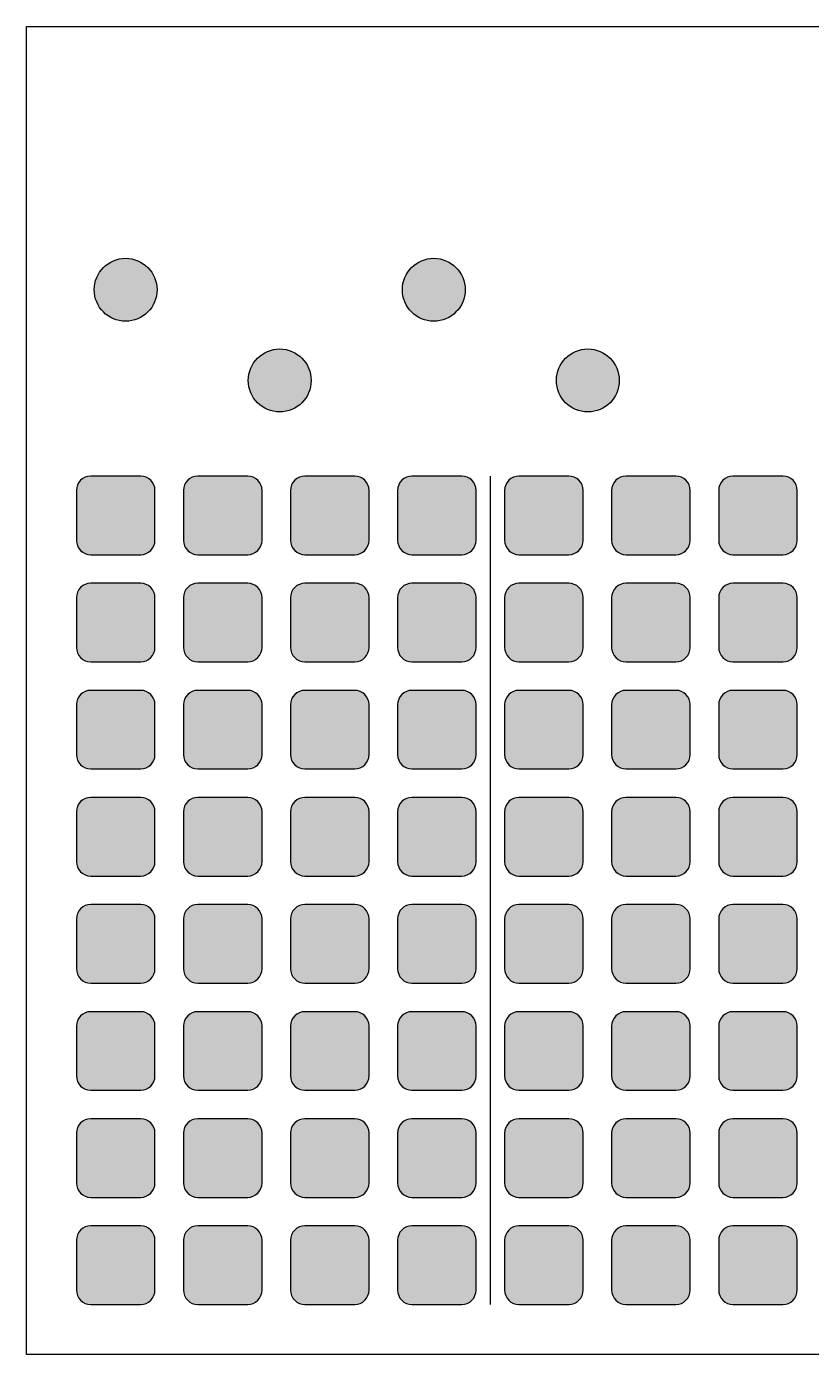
# Model space of a CAD drawing. Header units: millimetres. Extents: x -175 to 2286, y -1714 to 1134.
# Drawn here: x 672 to 782, y 158.1 to 344 of the extents above; entities that cross this region are included whole.
import ezdxf

# ---------------------------------------------------------------- set-up
doc = ezdxf.new("R2010")
doc.units = ezdxf.units.MM
doc.layers.add('maingrid', color=7, linetype='Continuous')
doc.layers.add('panel', color=7, linetype='Continuous')

msp = doc.modelspace()

# ---------------------------------------------------------------- hatches: boundary and pattern name
h = msp.add_hatch(color=5)
h.dxf.hatch_style = 1
h.paths.add_polyline_path([(690.34, 307.181, 1), (681.533, 307.181, 1)])
h = msp.add_hatch(color=3)
h.dxf.hatch_style = 1
h.paths.add_polyline_path([(724.713, 307.181, 1), (733.52, 307.181, 1)])
h = msp.add_hatch(color=1)
h.dxf.hatch_style = 1
h.paths.add_polyline_path([(703.123, 294.481, 1), (711.93, 294.481, 1)])
at = {"true_color": 0xfffffe}
h = msp.add_hatch(color=7, dxfattribs=at)
h.dxf.hatch_style = 1
h.paths.add_polyline_path([(755.11, 294.481, 1), (746.303, 294.481, 1)])
at = {"layer": 'maingrid', "true_color": 0xfffffe}
h = msp.add_hatch(color=7, dxfattribs=at)
h.dxf.hatch_style = 1
h.paths.add_polyline_path([(690.046, 279.079, 0.4142136), (688.046, 281.079), (681.046, 281.079, 0.4142136), (679.046, 279.079), (679.046, 272.079, 0.4142136), (681.046, 270.079), (688.046, 270.079, 0.4142136), (690.046, 272.079)])
at = {"layer": 'maingrid'}
h = msp.add_hatch(color=252, dxfattribs=at)
h.dxf.hatch_style = 1
h.paths.add_polyline_path([(705.046, 279.079, 0.4142136), (703.046, 281.079), (696.046, 281.079, 0.4142136), (694.046, 279.079), (694.046, 272.079, 0.4142136), (696.046, 270.079), (703.046, 270.079, 0.4142136), (705.046, 272.079)])
h = msp.add_hatch(color=252, dxfattribs=at)
h.dxf.hatch_style = 1
h.paths.add_polyline_path([(720.046, 279.079, 0.4142136), (718.046, 281.079), (711.046, 281.079, 0.4142136), (709.046, 279.079), (709.046, 272.079, 0.4142136), (711.046, 270.079), (718.046, 270.079, 0.4142136), (720.046, 272.079)])
h = msp.add_hatch(color=252, dxfattribs=at)
h.dxf.hatch_style = 1
h.paths.add_polyline_path([(735.046, 279.079, 0.4142136), (733.046, 281.079), (726.046, 281.079, 0.4142136), (724.046, 279.079), (724.046, 272.079, 0.4142136), (726.046, 270.079), (733.046, 270.079, 0.4142136), (735.046, 272.079)])
at = {"layer": 'maingrid', "true_color": 0xfffffe}
h = msp.add_hatch(color=7, dxfattribs=at)
h.dxf.hatch_style = 1
h.paths.add_polyline_path([(750.046, 279.079, 0.4142136), (748.046, 281.079), (741.046, 281.079, 0.4142136), (739.046, 279.079), (739.046, 272.079, 0.4142136), (741.046, 270.079), (748.046, 270.079, 0.4142136), (750.046, 272.079)])
at = {"layer": 'maingrid'}
h = msp.add_hatch(color=252, dxfattribs=at)
h.dxf.hatch_style = 1
h.paths.add_polyline_path([(765.046, 279.079, 0.4142136), (763.046, 281.079), (756.046, 281.079, 0.4142136), (754.046, 279.079), (754.046, 272.079, 0.4142136), (756.046, 270.079), (763.046, 270.079, 0.4142136), (765.046, 272.079)])
h = msp.add_hatch(color=252, dxfattribs=at)
h.dxf.hatch_style = 1
h.paths.add_polyline_path([(780.046, 279.079, 0.4142136), (778.046, 281.079), (771.046, 281.079, 0.4142136), (769.046, 279.079), (769.046, 272.079, 0.4142136), (771.046, 270.079), (778.046, 270.079, 0.4142136), (780.046, 272.079)])
h = msp.add_hatch(color=252, dxfattribs=at)
h.dxf.hatch_style = 1
h.paths.add_polyline_path([(690.046, 264.079, 0.4142136), (688.046, 266.079), (681.046, 266.079, 0.4142136), (679.046, 264.079), (679.046, 257.079, 0.4142136), (681.046, 255.079), (688.046, 255.079, 0.4142136), (690.046, 257.079)])
h = msp.add_hatch(color=252, dxfattribs=at)
h.dxf.hatch_style = 1
h.paths.add_polyline_path([(705.046, 264.079, 0.4142136), (703.046, 266.079), (696.046, 266.079, 0.4142136), (694.046, 264.079), (694.046, 257.079, 0.4142136), (696.046, 255.079), (703.046, 255.079, 0.4142136), (705.046, 257.079)])
h = msp.add_hatch(color=252, dxfattribs=at)
h.dxf.hatch_style = 1
h.paths.add_polyline_path([(720.046, 264.079, 0.4142136), (718.046, 266.079), (711.046, 266.079, 0.4142136), (709.046, 264.079), (709.046, 257.079, 0.4142136), (711.046, 255.079), (718.046, 255.079, 0.4142136), (720.046, 257.079)])
h = msp.add_hatch(color=252, dxfattribs=at)
h.dxf.hatch_style = 1
h.paths.add_polyline_path([(735.046, 264.079, 0.4142136), (733.046, 266.079), (726.046, 266.079, 0.4142136), (724.046, 264.079), (724.046, 257.079, 0.4142136), (726.046, 255.079), (733.046, 255.079, 0.4142136), (735.046, 257.079)])
h = msp.add_hatch(color=252, dxfattribs=at)
h.dxf.hatch_style = 1
h.paths.add_polyline_path([(750.046, 264.079, 0.4142136), (748.046, 266.079), (741.046, 266.079, 0.4142136), (739.046, 264.079), (739.046, 257.079, 0.4142136), (741.046, 255.079), (748.046, 255.079, 0.4142136), (750.046, 257.079)])
h = msp.add_hatch(color=252, dxfattribs=at)
h.dxf.hatch_style = 1
h.paths.add_polyline_path([(765.046, 264.079, 0.4142136), (763.046, 266.079), (756.046, 266.079, 0.4142136), (754.046, 264.079), (754.046, 257.079, 0.4142136), (756.046, 255.079), (763.046, 255.079, 0.4142136), (765.046, 257.079)])
h = msp.add_hatch(color=252, dxfattribs=at)
h.dxf.hatch_style = 1
h.paths.add_polyline_path([(780.046, 264.079, 0.4142136), (778.046, 266.079), (771.046, 266.079, 0.4142136), (769.046, 264.079), (769.046, 257.079, 0.4142136), (771.046, 255.079), (778.046, 255.079, 0.4142136), (780.046, 257.079)])
h = msp.add_hatch(color=252, dxfattribs=at)
h.dxf.hatch_style = 1
h.paths.add_polyline_path([(690.046, 249.079, 0.4142136), (688.046, 251.079), (681.046, 251.079, 0.4142136), (679.046, 249.079), (679.046, 242.079, 0.4142136), (681.046, 240.079), (688.046, 240.079, 0.4142136), (690.046, 242.079)])
h = msp.add_hatch(color=252, dxfattribs=at)
h.dxf.hatch_style = 1
h.paths.add_polyline_path([(705.046, 249.079, 0.4142136), (703.046, 251.079), (696.046, 251.079, 0.4142136), (694.046, 249.079), (694.046, 242.079, 0.4142136), (696.046, 240.079), (703.046, 240.079, 0.4142136), (705.046, 242.079)])
h = msp.add_hatch(color=252, dxfattribs=at)
h.dxf.hatch_style = 1
h.paths.add_polyline_path([(720.046, 249.079, 0.4142136), (718.046, 251.079), (711.046, 251.079, 0.4142136), (709.046, 249.079), (709.046, 242.079, 0.4142136), (711.046, 240.079), (718.046, 240.079, 0.4142136), (720.046, 242.079)])
h = msp.add_hatch(color=252, dxfattribs=at)
h.dxf.hatch_style = 1
h.paths.add_polyline_path([(735.046, 249.079, 0.4142136), (733.046, 251.079), (726.046, 251.079, 0.4142136), (724.046, 249.079), (724.046, 242.079, 0.4142136), (726.046, 240.079), (733.046, 240.079, 0.4142136), (735.046, 242.079)])
h = msp.add_hatch(color=252, dxfattribs=at)
h.dxf.hatch_style = 1
h.paths.add_polyline_path([(750.046, 249.079, 0.4142136), (748.046, 251.079), (741.046, 251.079, 0.4142136), (739.046, 249.079), (739.046, 242.079, 0.4142136), (741.046, 240.079), (748.046, 240.079, 0.4142136), (750.046, 242.079)])
h = msp.add_hatch(color=252, dxfattribs=at)
h.dxf.hatch_style = 1
h.paths.add_polyline_path([(765.046, 249.079, 0.4142136), (763.046, 251.079), (756.046, 251.079, 0.4142136), (754.046, 249.079), (754.046, 242.079, 0.4142136), (756.046, 240.079), (763.046, 240.079, 0.4142136), (765.046, 242.079)])
h = msp.add_hatch(color=252, dxfattribs=at)
h.dxf.hatch_style = 1
h.paths.add_polyline_path([(780.046, 249.079, 0.4142136), (778.046, 251.079), (771.046, 251.079, 0.4142136), (769.046, 249.079), (769.046, 242.079, 0.4142136), (771.046, 240.079), (778.046, 240.079, 0.4142136), (780.046, 242.079)])
h = msp.add_hatch(color=252, dxfattribs=at)
h.dxf.hatch_style = 1
h.paths.add_polyline_path([(690.046, 234.079, 0.4142136), (688.046, 236.079), (681.046, 236.079, 0.4142136), (679.046, 234.079), (679.046, 227.079, 0.4142136), (681.046, 225.079), (688.046, 225.079, 0.4142136), (690.046, 227.079)])
h = msp.add_hatch(color=252, dxfattribs=at)
h.dxf.hatch_style = 1
h.paths.add_polyline_path([(705.046, 234.079, 0.4142136), (703.046, 236.079), (696.046, 236.079, 0.4142136), (694.046, 234.079), (694.046, 227.079, 0.4142136), (696.046, 225.079), (703.046, 225.079, 0.4142136), (705.046, 227.079)])
h = msp.add_hatch(color=252, dxfattribs=at)
h.dxf.hatch_style = 1
h.paths.add_polyline_path([(720.046, 234.079, 0.4142136), (718.046, 236.079), (711.046, 236.079, 0.4142136), (709.046, 234.079), (709.046, 227.079, 0.4142136), (711.046, 225.079), (718.046, 225.079, 0.4142136), (720.046, 227.079)])
h = msp.add_hatch(color=252, dxfattribs=at)
h.dxf.hatch_style = 1
h.paths.add_polyline_path([(735.046, 234.079, 0.4142136), (733.046, 236.079), (726.046, 236.079, 0.4142136), (724.046, 234.079), (724.046, 227.079, 0.4142136), (726.046, 225.079), (733.046, 225.079, 0.4142136), (735.046, 227.079)])
h = msp.add_hatch(color=252, dxfattribs=at)
h.dxf.hatch_style = 1
h.paths.add_polyline_path([(750.046, 234.079, 0.4142136), (748.046, 236.079), (741.046, 236.079, 0.4142136), (739.046, 234.079), (739.046, 227.079, 0.4142136), (741.046, 225.079), (748.046, 225.079, 0.4142136), (750.046, 227.079)])
h = msp.add_hatch(color=252, dxfattribs=at)
h.dxf.hatch_style = 1
h.paths.add_polyline_path([(765.046, 234.079, 0.4142136), (763.046, 236.079), (756.046, 236.079, 0.4142136), (754.046, 234.079), (754.046, 227.079, 0.4142136), (756.046, 225.079), (763.046, 225.079, 0.4142136), (765.046, 227.079)])
h = msp.add_hatch(color=252, dxfattribs=at)
h.dxf.hatch_style = 1
h.paths.add_polyline_path([(780.046, 234.079, 0.4142136), (778.046, 236.079), (771.046, 236.079, 0.4142136), (769.046, 234.079), (769.046, 227.079, 0.4142136), (771.046, 225.079), (778.046, 225.079, 0.4142136), (780.046, 227.079)])
h = msp.add_hatch(color=252, dxfattribs=at)
h.dxf.hatch_style = 1
h.paths.add_polyline_path([(690.046, 219.079, 0.4142136), (688.046, 221.079), (681.046, 221.079, 0.4142136), (679.046, 219.079), (679.046, 212.079, 0.4142136), (681.046, 210.079), (688.046, 210.079, 0.4142136), (690.046, 212.079)])
h = msp.add_hatch(color=252, dxfattribs=at)
h.dxf.hatch_style = 1
h.paths.add_polyline_path([(705.046, 219.079, 0.4142136), (703.046, 221.079), (696.046, 221.079, 0.4142136), (694.046, 219.079), (694.046, 212.079, 0.4142136), (696.046, 210.079), (703.046, 210.079, 0.4142136), (705.046, 212.079)])
h = msp.add_hatch(color=252, dxfattribs=at)
h.dxf.hatch_style = 1
h.paths.add_polyline_path([(720.046, 219.079, 0.4142136), (718.046, 221.079), (711.046, 221.079, 0.4142136), (709.046, 219.079), (709.046, 212.079, 0.4142136), (711.046, 210.079), (718.046, 210.079, 0.4142136), (720.046, 212.079)])
h = msp.add_hatch(color=252, dxfattribs=at)
h.dxf.hatch_style = 1
h.paths.add_polyline_path([(735.046, 219.079, 0.4142136), (733.046, 221.079), (726.046, 221.079, 0.4142136), (724.046, 219.079), (724.046, 212.079, 0.4142136), (726.046, 210.079), (733.046, 210.079, 0.4142136), (735.046, 212.079)])
h = msp.add_hatch(color=252, dxfattribs=at)
h.dxf.hatch_style = 1
h.paths.add_polyline_path([(750.046, 219.079, 0.4142136), (748.046, 221.079), (741.046, 221.079, 0.4142136), (739.046, 219.079), (739.046, 212.079, 0.4142136), (741.046, 210.079), (748.046, 210.079, 0.4142136), (750.046, 212.079)])
h = msp.add_hatch(color=252, dxfattribs=at)
h.dxf.hatch_style = 1
h.paths.add_polyline_path([(765.046, 219.079, 0.4142136), (763.046, 221.079), (756.046, 221.079, 0.4142136), (754.046, 219.079), (754.046, 212.079, 0.4142136), (756.046, 210.079), (763.046, 210.079, 0.4142136), (765.046, 212.079)])
h = msp.add_hatch(color=252, dxfattribs=at)
h.dxf.hatch_style = 1
h.paths.add_polyline_path([(780.046, 219.079, 0.4142136), (778.046, 221.079), (771.046, 221.079, 0.4142136), (769.046, 219.079), (769.046, 212.079, 0.4142136), (771.046, 210.079), (778.046, 210.079, 0.4142136), (780.046, 212.079)])
h = msp.add_hatch(color=252, dxfattribs=at)
h.dxf.hatch_style = 1
h.paths.add_polyline_path([(690.046, 204.079, 0.4142136), (688.046, 206.079), (681.046, 206.079, 0.4142136), (679.046, 204.079), (679.046, 197.079, 0.4142136), (681.046, 195.079), (688.046, 195.079, 0.4142136), (690.046, 197.079)])
h = msp.add_hatch(color=252, dxfattribs=at)
h.dxf.hatch_style = 1
h.paths.add_polyline_path([(705.046, 204.079, 0.4142136), (703.046, 206.079), (696.046, 206.079, 0.4142136), (694.046, 204.079), (694.046, 197.079, 0.4142136), (696.046, 195.079), (703.046, 195.079, 0.4142136), (705.046, 197.079)])
h = msp.add_hatch(color=252, dxfattribs=at)
h.dxf.hatch_style = 1
h.paths.add_polyline_path([(720.046, 204.079, 0.4142136), (718.046, 206.079), (711.046, 206.079, 0.4142136), (709.046, 204.079), (709.046, 197.079, 0.4142136), (711.046, 195.079), (718.046, 195.079, 0.4142136), (720.046, 197.079)])
h = msp.add_hatch(color=252, dxfattribs=at)
h.dxf.hatch_style = 1
h.paths.add_polyline_path([(735.046, 204.079, 0.4142136), (733.046, 206.079), (726.046, 206.079, 0.4142136), (724.046, 204.079), (724.046, 197.079, 0.4142136), (726.046, 195.079), (733.046, 195.079, 0.4142136), (735.046, 197.079)])
h = msp.add_hatch(color=252, dxfattribs=at)
h.dxf.hatch_style = 1
h.paths.add_polyline_path([(750.046, 204.079, 0.4142136), (748.046, 206.079), (741.046, 206.079, 0.4142136), (739.046, 204.079), (739.046, 197.079, 0.4142136), (741.046, 195.079), (748.046, 195.079, 0.4142136), (750.046, 197.079)])
h = msp.add_hatch(color=252, dxfattribs=at)
h.dxf.hatch_style = 1
h.paths.add_polyline_path([(765.046, 204.079, 0.4142136), (763.046, 206.079), (756.046, 206.079, 0.4142136), (754.046, 204.079), (754.046, 197.079, 0.4142136), (756.046, 195.079), (763.046, 195.079, 0.4142136), (765.046, 197.079)])
h = msp.add_hatch(color=252, dxfattribs=at)
h.dxf.hatch_style = 1
h.paths.add_polyline_path([(780.046, 204.079, 0.4142136), (778.046, 206.079), (771.046, 206.079, 0.4142136), (769.046, 204.079), (769.046, 197.079, 0.4142136), (771.046, 195.079), (778.046, 195.079, 0.4142136), (780.046, 197.079)])
h = msp.add_hatch(color=252, dxfattribs=at)
h.dxf.hatch_style = 1
h.paths.add_polyline_path([(690.046, 189.079, 0.4142136), (688.046, 191.079), (681.046, 191.079, 0.4142136), (679.046, 189.079), (679.046, 182.079, 0.4142136), (681.046, 180.079), (688.046, 180.079, 0.4142136), (690.046, 182.079)])
h = msp.add_hatch(color=252, dxfattribs=at)
h.dxf.hatch_style = 1
h.paths.add_polyline_path([(705.046, 189.079, 0.4142136), (703.046, 191.079), (696.046, 191.079, 0.4142136), (694.046, 189.079), (694.046, 182.079, 0.4142136), (696.046, 180.079), (703.046, 180.079, 0.4142136), (705.046, 182.079)])
h = msp.add_hatch(color=252, dxfattribs=at)
h.dxf.hatch_style = 1
h.paths.add_polyline_path([(720.046, 189.079, 0.4142136), (718.046, 191.079), (711.046, 191.079, 0.4142136), (709.046, 189.079), (709.046, 182.079, 0.4142136), (711.046, 180.079), (718.046, 180.079, 0.4142136), (720.046, 182.079)])
h = msp.add_hatch(color=252, dxfattribs=at)
h.dxf.hatch_style = 1
h.paths.add_polyline_path([(735.046, 189.079, 0.4142136), (733.046, 191.079), (726.046, 191.079, 0.4142136), (724.046, 189.079), (724.046, 182.079, 0.4142136), (726.046, 180.079), (733.046, 180.079, 0.4142136), (735.046, 182.079)])
h = msp.add_hatch(color=252, dxfattribs=at)
h.dxf.hatch_style = 1
h.paths.add_polyline_path([(750.046, 189.079, 0.4142136), (748.046, 191.079), (741.046, 191.079, 0.4142136), (739.046, 189.079), (739.046, 182.079, 0.4142136), (741.046, 180.079), (748.046, 180.079, 0.4142136), (750.046, 182.079)])
h = msp.add_hatch(color=252, dxfattribs=at)
h.dxf.hatch_style = 1
h.paths.add_polyline_path([(765.046, 189.079, 0.4142136), (763.046, 191.079), (756.046, 191.079, 0.4142136), (754.046, 189.079), (754.046, 182.079, 0.4142136), (756.046, 180.079), (763.046, 180.079, 0.4142136), (765.046, 182.079)])
h = msp.add_hatch(color=252, dxfattribs=at)
h.dxf.hatch_style = 1
h.paths.add_polyline_path([(780.046, 189.079, 0.4142136), (778.046, 191.079), (771.046, 191.079, 0.4142136), (769.046, 189.079), (769.046, 182.079, 0.4142136), (771.046, 180.079), (778.046, 180.079, 0.4142136), (780.046, 182.079)])
h = msp.add_hatch(color=252, dxfattribs=at)
h.dxf.hatch_style = 1
h.paths.add_polyline_path([(690.046, 174.079, 0.4142136), (688.046, 176.079), (681.046, 176.079, 0.4142136), (679.046, 174.079), (679.046, 167.079, 0.4142136), (681.046, 165.079), (688.046, 165.079, 0.4142136), (690.046, 167.079)])
h = msp.add_hatch(color=252, dxfattribs=at)
h.dxf.hatch_style = 1
h.paths.add_polyline_path([(705.046, 174.079, 0.4142136), (703.046, 176.079), (696.046, 176.079, 0.4142136), (694.046, 174.079), (694.046, 167.079, 0.4142136), (696.046, 165.079), (703.046, 165.079, 0.4142136), (705.046, 167.079)])
h = msp.add_hatch(color=252, dxfattribs=at)
h.dxf.hatch_style = 1
h.paths.add_polyline_path([(720.046, 174.079, 0.4142136), (718.046, 176.079), (711.046, 176.079, 0.4142136), (709.046, 174.079), (709.046, 167.079, 0.4142136), (711.046, 165.079), (718.046, 165.079, 0.4142136), (720.046, 167.079)])
h = msp.add_hatch(color=252, dxfattribs=at)
h.dxf.hatch_style = 1
h.paths.add_polyline_path([(735.046, 174.079, 0.4142136), (733.046, 176.079), (726.046, 176.079, 0.4142136), (724.046, 174.079), (724.046, 167.079, 0.4142136), (726.046, 165.079), (733.046, 165.079, 0.4142136), (735.046, 167.079)])
h = msp.add_hatch(color=252, dxfattribs=at)
h.dxf.hatch_style = 1
h.paths.add_polyline_path([(750.046, 174.079, 0.4142136), (748.046, 176.079), (741.046, 176.079, 0.4142136), (739.046, 174.079), (739.046, 167.079, 0.4142136), (741.046, 165.079), (748.046, 165.079, 0.4142136), (750.046, 167.079)])
h = msp.add_hatch(color=252, dxfattribs=at)
h.dxf.hatch_style = 1
h.paths.add_polyline_path([(765.046, 174.079, 0.4142136), (763.046, 176.079), (756.046, 176.079, 0.4142136), (754.046, 174.079), (754.046, 167.079, 0.4142136), (756.046, 165.079), (763.046, 165.079, 0.4142136), (765.046, 167.079)])
h = msp.add_hatch(color=252, dxfattribs=at)
h.dxf.hatch_style = 1
h.paths.add_polyline_path([(780.046, 174.079, 0.4142136), (778.046, 176.079), (771.046, 176.079, 0.4142136), (769.046, 174.079), (769.046, 167.079, 0.4142136), (771.046, 165.079), (778.046, 165.079, 0.4142136), (780.046, 167.079)])

# ---------------------------------------------------------------- linework, layer by layer
msp.add_line((737.046, 165.079), (737.046, 281.079))
msp.add_lwpolyline([(672.046, 344.039), (982.046, 344.039), (982.046, 158.079), (672.046, 158.079)], close=True)
for centre in [(685.936, 307.181), (729.116, 307.181), (707.526, 294.481), (750.706, 294.481)]:
    msp.add_circle(centre, 4.404)
at = {"layer": 'panel'}
for points in [[(681.046, 270.079), (688.046, 270.079, 0.4142136), (690.046, 272.079), (690.046, 279.079, 0.4142136), (688.046, 281.079), (681.046, 281.079, 0.4142136), (679.046, 279.079), (679.046, 272.079, 0.4142136)], [(696.046, 270.079), (703.046, 270.079, 0.4142136), (705.046, 272.079), (705.046, 279.079, 0.4142136), (703.046, 281.079), (696.046, 281.079, 0.4142136), (694.046, 279.079), (694.046, 272.079, 0.4142136)], [(711.046, 270.079), (718.046, 270.079, 0.4142136), (720.046, 272.079), (720.046, 279.079, 0.4142136), (718.046, 281.079), (711.046, 281.079, 0.4142136), (709.046, 279.079), (709.046, 272.079, 0.4142136)], [(726.046, 270.079), (733.046, 270.079, 0.4142136), (735.046, 272.079), (735.046, 279.079, 0.4142136), (733.046, 281.079), (726.046, 281.079, 0.4142136), (724.046, 279.079), (724.046, 272.079, 0.4142136)], [(741.046, 270.079), (748.046, 270.079, 0.4142136), (750.046, 272.079), (750.046, 279.079, 0.4142136), (748.046, 281.079), (741.046, 281.079, 0.4142136), (739.046, 279.079), (739.046, 272.079, 0.4142136)], [(756.046, 270.079), (763.046, 270.079, 0.4142136), (765.046, 272.079), (765.046, 279.079, 0.4142136), (763.046, 281.079), (756.046, 281.079, 0.4142136), (754.046, 279.079), (754.046, 272.079, 0.4142136)], [(771.046, 270.079), (778.046, 270.079, 0.4142136), (780.046, 272.079), (780.046, 279.079, 0.4142136), (778.046, 281.079), (771.046, 281.079, 0.4142136), (769.046, 279.079), (769.046, 272.079, 0.4142136)], [(681.046, 255.079), (688.046, 255.079, 0.4142136), (690.046, 257.079), (690.046, 264.079, 0.4142136), (688.046, 266.079), (681.046, 266.079, 0.4142136), (679.046, 264.079), (679.046, 257.079, 0.4142136)], [(696.046, 255.079), (703.046, 255.079, 0.4142136), (705.046, 257.079), (705.046, 264.079, 0.4142136), (703.046, 266.079), (696.046, 266.079, 0.4142136), (694.046, 264.079), (694.046, 257.079, 0.4142136)], [(711.046, 255.079), (718.046, 255.079, 0.4142136), (720.046, 257.079), (720.046, 264.079, 0.4142136), (718.046, 266.079), (711.046, 266.079, 0.4142136), (709.046, 264.079), (709.046, 257.079, 0.4142136)], [(726.046, 255.079), (733.046, 255.079, 0.4142136), (735.046, 257.079), (735.046, 264.079, 0.4142136), (733.046, 266.079), (726.046, 266.079, 0.4142136), (724.046, 264.079), (724.046, 257.079, 0.4142136)], [(741.046, 255.079), (748.046, 255.079, 0.4142136), (750.046, 257.079), (750.046, 264.079, 0.4142136), (748.046, 266.079), (741.046, 266.079, 0.4142136), (739.046, 264.079), (739.046, 257.079, 0.4142136)], [(756.046, 255.079), (763.046, 255.079, 0.4142136), (765.046, 257.079), (765.046, 264.079, 0.4142136), (763.046, 266.079), (756.046, 266.079, 0.4142136), (754.046, 264.079), (754.046, 257.079, 0.4142136)], [(771.046, 255.079), (778.046, 255.079, 0.4142136), (780.046, 257.079), (780.046, 264.079, 0.4142136), (778.046, 266.079), (771.046, 266.079, 0.4142136), (769.046, 264.079), (769.046, 257.079, 0.4142136)], [(681.046, 240.079), (688.046, 240.079, 0.4142136), (690.046, 242.079), (690.046, 249.079, 0.4142136), (688.046, 251.079), (681.046, 251.079, 0.4142136), (679.046, 249.079), (679.046, 242.079, 0.4142136)], [(696.046, 240.079), (703.046, 240.079, 0.4142136), (705.046, 242.079), (705.046, 249.079, 0.4142136), (703.046, 251.079), (696.046, 251.079, 0.4142136), (694.046, 249.079), (694.046, 242.079, 0.4142136)], [(711.046, 240.079), (718.046, 240.079, 0.4142136), (720.046, 242.079), (720.046, 249.079, 0.4142136), (718.046, 251.079), (711.046, 251.079, 0.4142136), (709.046, 249.079), (709.046, 242.079, 0.4142136)], [(726.046, 240.079), (733.046, 240.079, 0.4142136), (735.046, 242.079), (735.046, 249.079, 0.4142136), (733.046, 251.079), (726.046, 251.079, 0.4142136), (724.046, 249.079), (724.046, 242.079, 0.4142136)], [(741.046, 240.079), (748.046, 240.079, 0.4142136), (750.046, 242.079), (750.046, 249.079, 0.4142136), (748.046, 251.079), (741.046, 251.079, 0.4142136), (739.046, 249.079), (739.046, 242.079, 0.4142136)], [(756.046, 240.079), (763.046, 240.079, 0.4142136), (765.046, 242.079), (765.046, 249.079, 0.4142136), (763.046, 251.079), (756.046, 251.079, 0.4142136), (754.046, 249.079), (754.046, 242.079, 0.4142136)], [(771.046, 240.079), (778.046, 240.079, 0.4142136), (780.046, 242.079), (780.046, 249.079, 0.4142136), (778.046, 251.079), (771.046, 251.079, 0.4142136), (769.046, 249.079), (769.046, 242.079, 0.4142136)], [(681.046, 225.079), (688.046, 225.079, 0.4142136), (690.046, 227.079), (690.046, 234.079, 0.4142136), (688.046, 236.079), (681.046, 236.079, 0.4142136), (679.046, 234.079), (679.046, 227.079, 0.4142136)], [(696.046, 225.079), (703.046, 225.079, 0.4142136), (705.046, 227.079), (705.046, 234.079, 0.4142136), (703.046, 236.079), (696.046, 236.079, 0.4142136), (694.046, 234.079), (694.046, 227.079, 0.4142136)], [(711.046, 225.079), (718.046, 225.079, 0.4142136), (720.046, 227.079), (720.046, 234.079, 0.4142136), (718.046, 236.079), (711.046, 236.079, 0.4142136), (709.046, 234.079), (709.046, 227.079, 0.4142136)], [(726.046, 225.079), (733.046, 225.079, 0.4142136), (735.046, 227.079), (735.046, 234.079, 0.4142136), (733.046, 236.079), (726.046, 236.079, 0.4142136), (724.046, 234.079), (724.046, 227.079, 0.4142136)], [(741.046, 225.079), (748.046, 225.079, 0.4142136), (750.046, 227.079), (750.046, 234.079, 0.4142136), (748.046, 236.079), (741.046, 236.079, 0.4142136), (739.046, 234.079), (739.046, 227.079, 0.4142136)], [(756.046, 225.079), (763.046, 225.079, 0.4142136), (765.046, 227.079), (765.046, 234.079, 0.4142136), (763.046, 236.079), (756.046, 236.079, 0.4142136), (754.046, 234.079), (754.046, 227.079, 0.4142136)], [(771.046, 225.079), (778.046, 225.079, 0.4142136), (780.046, 227.079), (780.046, 234.079, 0.4142136), (778.046, 236.079), (771.046, 236.079, 0.4142136), (769.046, 234.079), (769.046, 227.079, 0.4142136)], [(681.046, 210.079), (688.046, 210.079, 0.4142136), (690.046, 212.079), (690.046, 219.079, 0.4142136), (688.046, 221.079), (681.046, 221.079, 0.4142136), (679.046, 219.079), (679.046, 212.079, 0.4142136)], [(696.046, 210.079), (703.046, 210.079, 0.4142136), (705.046, 212.079), (705.046, 219.079, 0.4142136), (703.046, 221.079), (696.046, 221.079, 0.4142136), (694.046, 219.079), (694.046, 212.079, 0.4142136)], [(711.046, 210.079), (718.046, 210.079, 0.4142136), (720.046, 212.079), (720.046, 219.079, 0.4142136), (718.046, 221.079), (711.046, 221.079, 0.4142136), (709.046, 219.079), (709.046, 212.079, 0.4142136)], [(726.046, 210.079), (733.046, 210.079, 0.4142136), (735.046, 212.079), (735.046, 219.079, 0.4142136), (733.046, 221.079), (726.046, 221.079, 0.4142136), (724.046, 219.079), (724.046, 212.079, 0.4142136)], [(741.046, 210.079), (748.046, 210.079, 0.4142136), (750.046, 212.079), (750.046, 219.079, 0.4142136), (748.046, 221.079), (741.046, 221.079, 0.4142136), (739.046, 219.079), (739.046, 212.079, 0.4142136)], [(756.046, 210.079), (763.046, 210.079, 0.4142136), (765.046, 212.079), (765.046, 219.079, 0.4142136), (763.046, 221.079), (756.046, 221.079, 0.4142136), (754.046, 219.079), (754.046, 212.079, 0.4142136)], [(771.046, 210.079), (778.046, 210.079, 0.4142136), (780.046, 212.079), (780.046, 219.079, 0.4142136), (778.046, 221.079), (771.046, 221.079, 0.4142136), (769.046, 219.079), (769.046, 212.079, 0.4142136)], [(681.046, 195.079), (688.046, 195.079, 0.4142136), (690.046, 197.079), (690.046, 204.079, 0.4142136), (688.046, 206.079), (681.046, 206.079, 0.4142136), (679.046, 204.079), (679.046, 197.079, 0.4142136)], [(696.046, 195.079), (703.046, 195.079, 0.4142136), (705.046, 197.079), (705.046, 204.079, 0.4142136), (703.046, 206.079), (696.046, 206.079, 0.4142136), (694.046, 204.079), (694.046, 197.079, 0.4142136)], [(711.046, 195.079), (718.046, 195.079, 0.4142136), (720.046, 197.079), (720.046, 204.079, 0.4142136), (718.046, 206.079), (711.046, 206.079, 0.4142136), (709.046, 204.079), (709.046, 197.079, 0.4142136)], [(726.046, 195.079), (733.046, 195.079, 0.4142136), (735.046, 197.079), (735.046, 204.079, 0.4142136), (733.046, 206.079), (726.046, 206.079, 0.4142136), (724.046, 204.079), (724.046, 197.079, 0.4142136)], [(741.046, 195.079), (748.046, 195.079, 0.4142136), (750.046, 197.079), (750.046, 204.079, 0.4142136), (748.046, 206.079), (741.046, 206.079, 0.4142136), (739.046, 204.079), (739.046, 197.079, 0.4142136)], [(756.046, 195.079), (763.046, 195.079, 0.4142136), (765.046, 197.079), (765.046, 204.079, 0.4142136), (763.046, 206.079), (756.046, 206.079, 0.4142136), (754.046, 204.079), (754.046, 197.079, 0.4142136)], [(771.046, 195.079), (778.046, 195.079, 0.4142136), (780.046, 197.079), (780.046, 204.079, 0.4142136), (778.046, 206.079), (771.046, 206.079, 0.4142136), (769.046, 204.079), (769.046, 197.079, 0.4142136)], [(681.046, 180.079), (688.046, 180.079, 0.4142136), (690.046, 182.079), (690.046, 189.079, 0.4142136), (688.046, 191.079), (681.046, 191.079, 0.4142136), (679.046, 189.079), (679.046, 182.079, 0.4142136)], [(696.046, 180.079), (703.046, 180.079, 0.4142136), (705.046, 182.079), (705.046, 189.079, 0.4142136), (703.046, 191.079), (696.046, 191.079, 0.4142136), (694.046, 189.079), (694.046, 182.079, 0.4142136)], [(711.046, 180.079), (718.046, 180.079, 0.4142136), (720.046, 182.079), (720.046, 189.079, 0.4142136), (718.046, 191.079), (711.046, 191.079, 0.4142136), (709.046, 189.079), (709.046, 182.079, 0.4142136)], [(726.046, 180.079), (733.046, 180.079, 0.4142136), (735.046, 182.079), (735.046, 189.079, 0.4142136), (733.046, 191.079), (726.046, 191.079, 0.4142136), (724.046, 189.079), (724.046, 182.079, 0.4142136)], [(741.046, 180.079), (748.046, 180.079, 0.4142136), (750.046, 182.079), (750.046, 189.079, 0.4142136), (748.046, 191.079), (741.046, 191.079, 0.4142136), (739.046, 189.079), (739.046, 182.079, 0.4142136)], [(756.046, 180.079), (763.046, 180.079, 0.4142136), (765.046, 182.079), (765.046, 189.079, 0.4142136), (763.046, 191.079), (756.046, 191.079, 0.4142136), (754.046, 189.079), (754.046, 182.079, 0.4142136)], [(771.046, 180.079), (778.046, 180.079, 0.4142136), (780.046, 182.079), (780.046, 189.079, 0.4142136), (778.046, 191.079), (771.046, 191.079, 0.4142136), (769.046, 189.079), (769.046, 182.079, 0.4142136)], [(681.046, 165.079), (688.046, 165.079, 0.4142136), (690.046, 167.079), (690.046, 174.079, 0.4142136), (688.046, 176.079), (681.046, 176.079, 0.4142136), (679.046, 174.079), (679.046, 167.079, 0.4142136)], [(696.046, 165.079), (703.046, 165.079, 0.4142136), (705.046, 167.079), (705.046, 174.079, 0.4142136), (703.046, 176.079), (696.046, 176.079, 0.4142136), (694.046, 174.079), (694.046, 167.079, 0.4142136)], [(711.046, 165.079), (718.046, 165.079, 0.4142136), (720.046, 167.079), (720.046, 174.079, 0.4142136), (718.046, 176.079), (711.046, 176.079, 0.4142136), (709.046, 174.079), (709.046, 167.079, 0.4142136)], [(726.046, 165.079), (733.046, 165.079, 0.4142136), (735.046, 167.079), (735.046, 174.079, 0.4142136), (733.046, 176.079), (726.046, 176.079, 0.4142136), (724.046, 174.079), (724.046, 167.079, 0.4142136)], [(741.046, 165.079), (748.046, 165.079, 0.4142136), (750.046, 167.079), (750.046, 174.079, 0.4142136), (748.046, 176.079), (741.046, 176.079, 0.4142136), (739.046, 174.079), (739.046, 167.079, 0.4142136)], [(756.046, 165.079), (763.046, 165.079, 0.4142136), (765.046, 167.079), (765.046, 174.079, 0.4142136), (763.046, 176.079), (756.046, 176.079, 0.4142136), (754.046, 174.079), (754.046, 167.079, 0.4142136)], [(771.046, 165.079), (778.046, 165.079, 0.4142136), (780.046, 167.079), (780.046, 174.079, 0.4142136), (778.046, 176.079), (771.046, 176.079, 0.4142136), (769.046, 174.079), (769.046, 167.079, 0.4142136)]]:
    msp.add_lwpolyline(points, format="xyb", close=True, dxfattribs=at)

doc.saveas('drawing.dxf')
